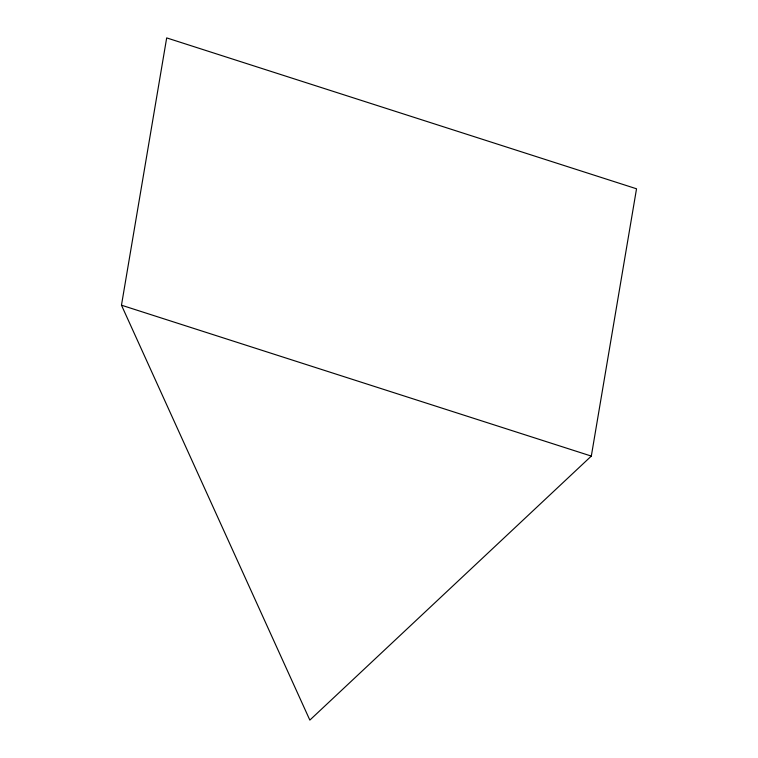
<?xml version="1.0" encoding="UTF-8"?>
<svg xmlns="http://www.w3.org/2000/svg" width="758" height="758" viewBox="0 0 758 758"><rect width="100%" height="100%" fill="white"/><g stroke="black" fill="none" stroke-linecap="round" stroke-linejoin="round"><path stroke-width="1.14" d="M121.469 305.199L166.684 37.9L636.53 188.789L591.316 456.089L309.842 720.1L121.469 305.199L591.316 456.089"/></g></svg>
